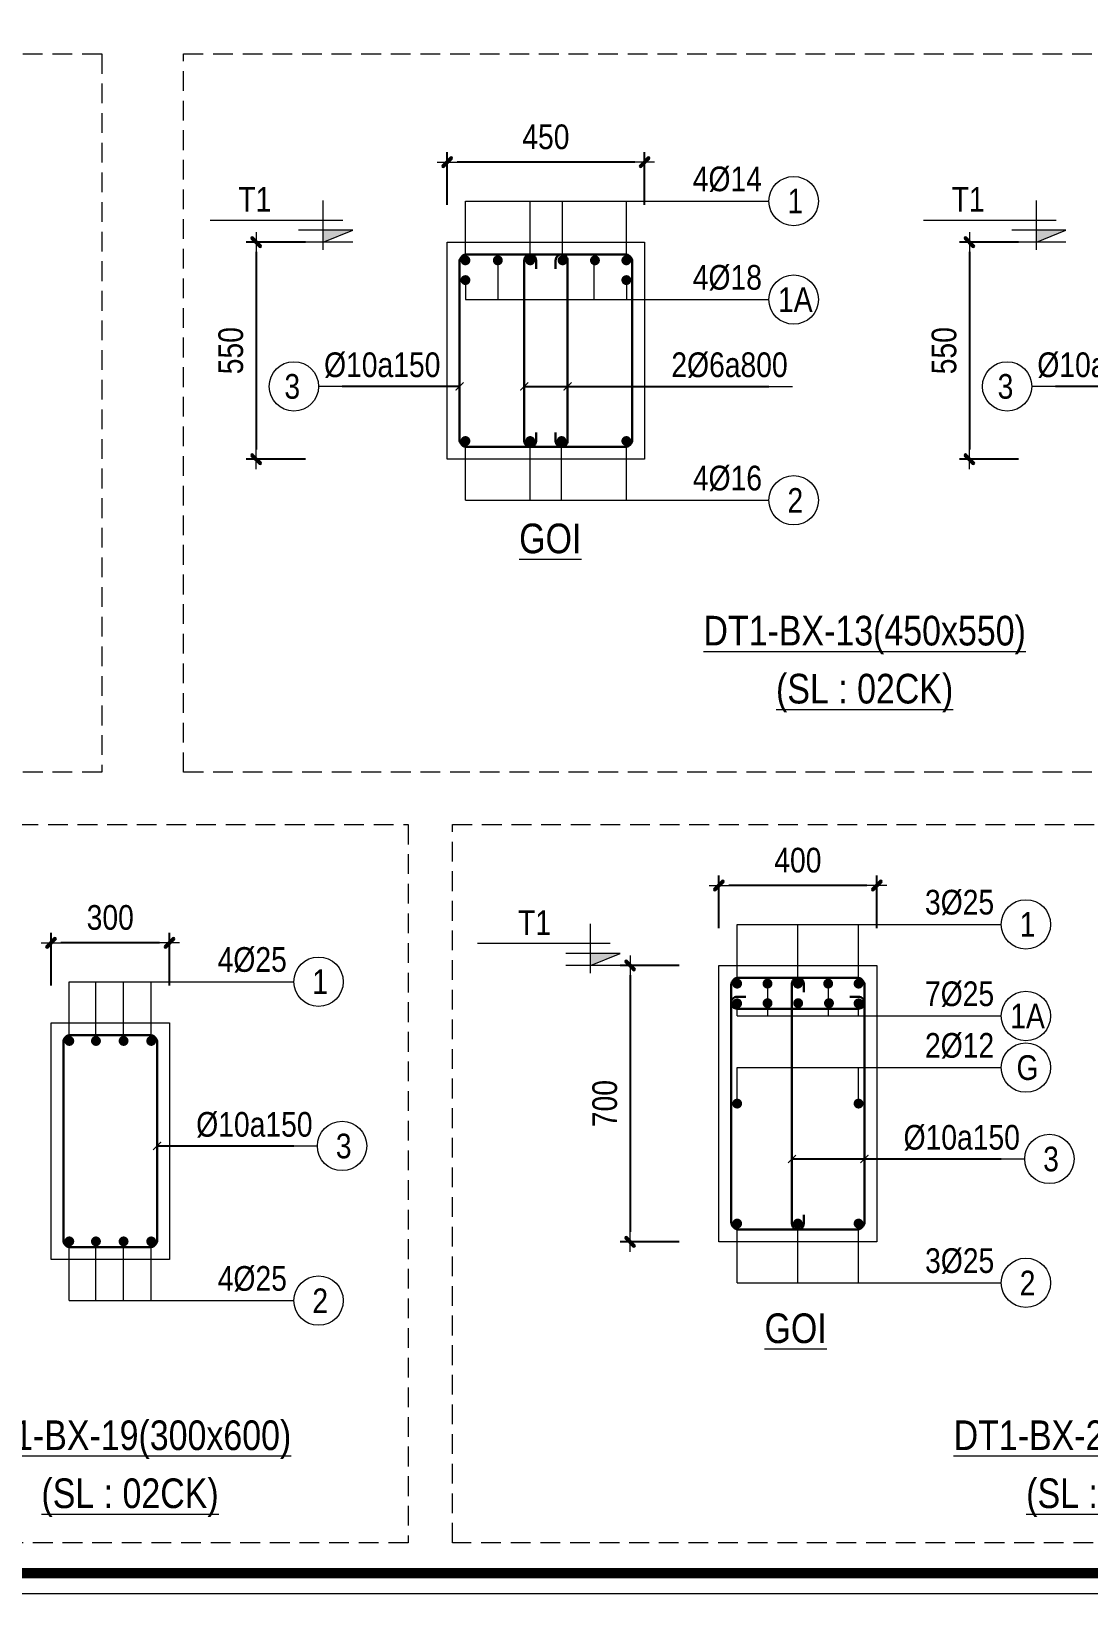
# Model space of a CAD drawing. Header units: millimetres. Extents: x 397144 to 8960116, y 345581 to 674207.
# Drawn here: x 4943490 to 4946168, y 625688 to 629644 of the extents above; entities that cross this region are included whole.
import ezdxf
from ezdxf.enums import TextEntityAlignment as Align
from ezdxf.xclip import XClip

# ---------------------------------------------------------------- set-up
doc = ezdxf.new("R2010")
doc.units = ezdxf.units.MM
doc.header["$XCLIPFRAME"] = 0
doc.header["$PDSIZE"] = -10
doc.linetypes.add('HIDDEN', pattern=[0.375, 0.25, -0.125])
doc.layers.get('0').update_dxf_attribs({"linetype": 'CONTINUOUS'})
doc.layers.get('Defpoints').update_dxf_attribs({"color": 12, "linetype": 'CONTINUOUS'})
for name, color, linetype, lineweight in [('CDAI', 8, 'CONTINUOUS', 30), ('CTHEP', 2, 'CONTINUOUS', 50), ('DBAO', 3, 'CONTINUOUS', 20), ('DGIONG', 4, 'CONTINUOUS', 13), ('KTH', 150, 'CONTINUOUS', 5), ('Net khuat', 8, 'HIDDEN', 13), ('STICK', 1, 'CONTINUOUS', 9), ('TEXT', 7, 'CONTINUOUS', 15)]:
    doc.layers.add(name, color=color, linetype=linetype, lineweight=lineweight)
doc.layers.add('HATCH', color=7, linetype='CONTINUOUS', lineweight=5, true_color=0x2491ff)
doc.styles.add('Star-HelCon', font='VHELVCN_0.TTF')
doc.styles.add('TTP-HelCon', font='VHELVCN_0.TTF')
doc.styles.add('VNI-HELVE-CONDENSE', font='VHELVCN_0.TTF')
doc.dimstyles.new('kc-25', dxfattribs={"dimtxt": 62.5, "dimasz": 20, "dimexe": 20, "dimexo": 50, "dimgap": 25, "dimtad": 3, "dimdec": 0, "dimzin": 0, "dimdsep": 46, "dimtxsty": 'VNI-HELVE-CONDENSE', "dimblk": 'DIM', "dimcen": 2.5, "dimclrd": 256, "dimclre": 154, "dimclrt": 7, "dimaunit": 1, "dimadec": 0, "dimazin": 0, "dimtfac": 1, "dimtdec": 0, "dimtix": 1, "dimtmove": 0, "dimatfit": 3, "dimldrblk": 'DOT', "dimfxl": 1, "dimtolj": 1, "dimtzin": 0, "dimarcsym": 0})
doc.dimstyles.new('TTP-25', dxfattribs={"dimscale": 25, "dimtxt": 2.5, "dimasz": 1, "dimexe": 1, "dimexo": 1, "dimgap": 0.09, "dimtad": 0, "dimdec": 4, "dimrnd": 5, "dimzin": 9, "dimdsep": 46, "dimtxsty": 'TTP-HelCon', "dimblk": 'Stick1', "dimcen": 0.09, "dimdle": 1.5, "dimclrd": 256, "dimclre": 256, "dimclrt": 7, "dimadec": 0, "dimazin": 0, "dimtfac": 1, "dimtdec": 4, "dimtmove": 0, "dimatfit": 3, "dimldrblk": '_ArchTick1', "dimfxl": 1, "dimtvp": 1, "dimtolj": 1, "dimtzin": 0, "dimarcsym": 0})

# ---------------------------------------------------------------- blocks, each defined once
blk = doc.blocks.new('CHG_XX_Khung ten')
blk.add_lwpolyline([(15, 579), (826, 579), (826, 15), (15, 15)], close=True)
at = {"color": 4, "linetype": 'Continuous', "const_width": 1}
blk.add_lwpolyline([(17, 577), (824, 577), (824, 17), (17, 17)], close=True, dxfattribs=at)
blk = doc.blocks.new('Stick1')
at = {"layer": 'STICK'}
h = blk.add_hatch(color=256, dxfattribs=at)
edge = h.paths.add_edge_path()
edge.add_line((0.3, 0.5), (-0.5, -0.3))
edge.add_arc((-0.4, -0.4), 0.141, 135, 315)
edge.add_line((-0.3, -0.5), (0.5, 0.3))
edge.add_arc((0.4, 0.4), 0.141, 315, 495)
blk.add_line((1, 0), (-1, 0), dxfattribs=at)
blk.add_lwpolyline([(0.3, 0.5), (-0.5, -0.3, 1), (-0.3, -0.5), (0.5, 0.3, 1), (0.3, 0.5, 1)], format="xyb", dxfattribs=at)
blk = doc.blocks.new('*D1134')
at = {"layer": 'Defpoints', "color": 0, "ltscale": 500, "transparency": 16777216}
for p in [(4944543, 629312.6), (4944543, 629179.3), (4945043, 629179.3)]:
    blk.add_point(p, dxfattribs=at)
at = {"layer": 'KTH', "lineweight": -2, "ltscale": 500, "transparency": 16777216}
for p, q in [((4944543, 629204.3), (4944543, 629337.6)), ((4945018, 629312.6), (4944568, 629312.6)), ((4945043, 629204.3), (4945043, 629337.6))]:
    blk.add_line(p, q, dxfattribs=at)
at = {"layer": 'KTH', "lineweight": -2, "ltscale": 500, "transparency": 16777216, "xscale": 25, "yscale": 25, "zscale": 25, "rotation": 180}
blk.add_blockref('Stick1', (4944543, 629312.6), dxfattribs=at)
at = {"layer": 'KTH', "lineweight": -2, "ltscale": 500, "transparency": 16777216, "xscale": 25, "yscale": 25, "zscale": 25}
blk.add_blockref('Stick1', (4945043, 629312.6), dxfattribs=at)
at = {"layer": 'KTH', "color": 7, "ltscale": 500, "transparency": 16777216, "insert": (4944793, 629376.4), "char_height": 62.5, "attachment_point": 5, "style": 'TTP-HelCon'}
blk.add_mtext('\\A1;450', dxfattribs=at)
blk = doc.blocks.new('_ArchTick1')
at = {"color": 0, "const_width": 3.81}
blk.add_lwpolyline([(-12.7, -12.7), (12.7, 12.7)], dxfattribs=at)
blk = doc.blocks.new('*D1135')
at = {"layer": 'Defpoints', "color": 0, "ltscale": 500, "transparency": 16777216}
for p in [(4944209, 629110.3), (4944059.2, 628560.3), (4944209, 628560.3)]:
    blk.add_point(p, dxfattribs=at)
at = {"layer": 'KTH', "lineweight": -2, "ltscale": 500, "transparency": 16777216}
for p, q in [((4944184, 629110.3), (4944034.2, 629110.3)), ((4944059.2, 629085.3), (4944059.2, 628585.3)), ((4944184, 628560.3), (4944034.2, 628560.3))]:
    blk.add_line(p, q, dxfattribs=at)
at = {"layer": 'KTH', "lineweight": -2, "ltscale": 500, "transparency": 16777216, "xscale": 25, "yscale": 25, "zscale": 25}
for p, rotation in [((4944059.2, 629110.3), 90), ((4944059.2, 628560.3), 270)]:
    blk.add_blockref('Stick1', p, dxfattribs=dict(at, rotation=rotation))
at = {"layer": 'KTH', "color": 7, "ltscale": 500, "transparency": 16777216, "insert": (4943995.3, 628835.3), "char_height": 62.5, "attachment_point": 5, "rotation": 90, "style": 'TTP-HelCon'}
blk.add_mtext('\\A1;550', dxfattribs=at)
blk = doc.blocks.new('CODE')
at = {"layer": 'DBAO'}
for p, q in [((-62.5, -20), (-62.5, 105)), ((-112.5, 55), (223.6, 55)), ((-62.5, 0), (-137.5, 30)), ((-137.5, 30), (0, 30)), ((-137.5, 0), (0, 0))]:
    blk.add_line(p, q, dxfattribs=at)
at = {"layer": 'HATCH', "color": 1}
blk.add_solid([(-62.5, 0), (-137.5, 30), (-62.5, 30)], dxfattribs=at)
blk = doc.blocks.new('DIM')
h = blk.add_hatch(color=1)
h.paths.add_polyline_path([(0.49, 0.29, 1), (0.29, 0.49), (-0.19, 0), (0.19, 0)])
h.paths.add_polyline_path([(0.19, 0), (-0.19, 0), (-0.49, -0.29, 1), (-0.29, -0.49)])
at = {"color": 9}
for p, q in [((-0.19, 0), (-1.5, 0)), ((0.19, 0), (1.5, 0))]:
    blk.add_line(p, q, dxfattribs=at)
at = {"color": 1}
for p, q in [((-0.49, -0.29), (0.29, 0.49)), ((-0.29, -0.49), (0.49, 0.29)), ((-0.19, 0), (0.19, 0))]:
    blk.add_line(p, q, dxfattribs=at)
blk.add_arc((-0.39, -0.39), 0.138, 135, 315, dxfattribs=at)
blk = doc.blocks.new('*D1133')
at = {"layer": 'Defpoints', "color": 0, "ltscale": 500, "transparency": 16777216}
for p in [(4946015.2, 629110.3), (4945865.4, 628560.3), (4946015.2, 628560.3)]:
    blk.add_point(p, dxfattribs=at)
at = {"layer": 'KTH', "lineweight": -2, "ltscale": 500, "transparency": 16777216}
for p, q in [((4945990.2, 629110.3), (4945840.4, 629110.3)), ((4945865.4, 629085.3), (4945865.4, 628585.3)), ((4945990.2, 628560.3), (4945840.4, 628560.3))]:
    blk.add_line(p, q, dxfattribs=at)
at = {"layer": 'KTH', "lineweight": -2, "ltscale": 500, "transparency": 16777216, "xscale": 25, "yscale": 25, "zscale": 25}
for p, rotation in [((4945865.4, 629110.3), 90), ((4945865.4, 628560.3), 270)]:
    blk.add_blockref('Stick1', p, dxfattribs=dict(at, rotation=rotation))
at = {"layer": 'KTH', "color": 7, "ltscale": 500, "transparency": 16777216, "insert": (4945801.5, 628835.3), "char_height": 62.5, "attachment_point": 5, "rotation": 90, "style": 'TTP-HelCon'}
blk.add_mtext('\\A1;550', dxfattribs=at)
blk = doc.blocks.new('*D1141')
at = {"layer": 'Defpoints', "color": 0, "ltscale": 500, "transparency": 16777216}
for p in [(4945231.1, 627481.2), (4945231.1, 627348), (4945631.1, 627348)]:
    blk.add_point(p, dxfattribs=at)
at = {"layer": 'KTH', "lineweight": -2, "ltscale": 500, "transparency": 16777216}
for p, q in [((4945231.1, 627373), (4945231.1, 627506.2)), ((4945631.1, 627373), (4945631.1, 627506.2)), ((4945606.1, 627481.2), (4945256.1, 627481.2))]:
    blk.add_line(p, q, dxfattribs=at)
at = {"layer": 'KTH', "lineweight": -2, "ltscale": 500, "transparency": 16777216, "xscale": 25, "yscale": 25, "zscale": 25, "rotation": 180}
blk.add_blockref('Stick1', (4945231.1, 627481.2), dxfattribs=at)
at = {"layer": 'KTH', "lineweight": -2, "ltscale": 500, "transparency": 16777216, "xscale": 25, "yscale": 25, "zscale": 25}
blk.add_blockref('Stick1', (4945631.1, 627481.2), dxfattribs=at)
at = {"layer": 'KTH', "color": 7, "ltscale": 500, "transparency": 16777216, "insert": (4945431.1, 627545), "char_height": 62.5, "attachment_point": 5, "style": 'TTP-HelCon'}
blk.add_mtext('\\A1;400', dxfattribs=at)
blk = doc.blocks.new('*D1142')
at = {"layer": 'Defpoints', "color": 0, "ltscale": 500, "transparency": 16777216}
for p in [(4945155.9, 627279), (4945006.1, 626579), (4945155.9, 626579)]:
    blk.add_point(p, dxfattribs=at)
at = {"layer": 'KTH', "lineweight": -2, "ltscale": 500, "transparency": 16777216}
for p, q in [((4945130.9, 627279), (4944981.1, 627279)), ((4945006.1, 627254), (4945006.1, 626604)), ((4945130.9, 626579), (4944981.1, 626579))]:
    blk.add_line(p, q, dxfattribs=at)
at = {"layer": 'KTH', "lineweight": -2, "ltscale": 500, "transparency": 16777216, "xscale": 25, "yscale": 25, "zscale": 25}
for p, rotation in [((4945006.1, 627279), 90), ((4945006.1, 626579), 270)]:
    blk.add_blockref('Stick1', p, dxfattribs=dict(at, rotation=rotation))
at = {"layer": 'KTH', "color": 7, "ltscale": 500, "transparency": 16777216, "insert": (4944942.3, 626929), "char_height": 62.5, "attachment_point": 5, "rotation": 90, "style": 'TTP-HelCon'}
blk.add_mtext('\\A1;700', dxfattribs=at)
blk = doc.blocks.new('BY-18')
at = {"layer": 'CTHEP'}
blk.add_line((5138019.31863, 546695.82682), (5214372.22878, 546695.77869), dxfattribs=at)
at = {"layer": 'Net khuat', "ltscale": 200}
blk.add_lwpolyline([(5137835.59357, 546343.84194), (5137835.59357, 546343.84194), (5138435.59357, 546343.84194), (5138435.59357, 546813.84194), (5214585.59357, 546813.84194)], dxfattribs=at)
blk = doc.blocks.new('*D2286')
at = {"layer": 'Defpoints', "color": 0, "ltscale": 500, "transparency": 16777216}
for p in [(4943539.8, 627336.1), (4943539.8, 627202.8), (4943839.8, 627202.8)]:
    blk.add_point(p, dxfattribs=at)
at = {"layer": 'KTH', "lineweight": -2, "ltscale": 500, "transparency": 16777216}
for p, q in [((4943539.8, 627227.8), (4943539.8, 627361.1)), ((4943814.8, 627336.1), (4943564.8, 627336.1)), ((4943839.8, 627227.8), (4943839.8, 627361.1))]:
    blk.add_line(p, q, dxfattribs=at)
at = {"layer": 'KTH', "lineweight": -2, "ltscale": 500, "transparency": 16777216, "xscale": 25, "yscale": 25, "zscale": 25, "rotation": 180}
blk.add_blockref('Stick1', (4943539.8, 627336.1), dxfattribs=at)
at = {"layer": 'KTH', "lineweight": -2, "ltscale": 500, "transparency": 16777216, "xscale": 25, "yscale": 25, "zscale": 25}
blk.add_blockref('Stick1', (4943839.8, 627336.1), dxfattribs=at)
at = {"layer": 'KTH', "color": 7, "ltscale": 500, "transparency": 16777216, "insert": (4943689.8, 627399.9), "char_height": 62.5, "attachment_point": 5, "style": 'TTP-HelCon'}
blk.add_mtext('\\A1;300', dxfattribs=at)

msp = doc.modelspace()

# ---------------------------------------------------------------- block references
at = {"layer": 'CDAI'}
ref = msp.add_blockref('BY-18', (-202263.751, 82747.25908), dxfattribs=at)
XClip(ref).set_block_clipping_path([(5200199.5271096909, 545344.4644517149), (5214738.8086302299, 547704.4349580166)])
at = {"layer": 'KTH', "ltscale": 0.8, "xscale": 25.92478421702978, "yscale": 25.92478421702978, "zscale": 25.92478421702978}
msp.add_blockref('CHG_XX_Khung ten', (4931850.59969, 625299.06132), dxfattribs=at)

# ---------------------------------------------------------------- next in the draw order: linework, layer by layer
at = {"layer": 'CDAI'}
for points in [[(4944593.00907, 629079.05343), (4944993.00907, 629079.05343, -0.4142135624), (4945011.75907, 629060.30343), (4945011.75907, 628610.30343, -0.4142135624), (4944993.00907, 628591.55343), (4944593.00907, 628591.55343, -0.4142135624), (4944574.25907, 628610.30343), (4944574.25907, 629060.30343, -0.4142135624)], [(4945281.077, 627247.7092), (4945581.077, 627247.7092, -0.4142135624), (4945599.827, 627228.9592), (4945599.827, 626628.9592, -0.4142135624), (4945581.077, 626610.2092), (4945281.077, 626610.2092, -0.4142135624), (4945262.327, 626628.9592), (4945262.327, 627228.9592, -0.4142135624)], [(4943589.82612, 627102.57424), (4943789.82612, 627102.57424, -0.4142135624), (4943808.57612, 627083.82424), (4943808.57612, 626583.82424, -0.4142135624), (4943789.82612, 626565.07424), (4943589.82612, 626565.07424, -0.4142135624), (4943571.07612, 626583.82424), (4943571.07612, 627083.82424, -0.4142135624)]]:
    msp.add_lwpolyline(points, format="xyb", close=True, dxfattribs=at)
for points in [[(4944768.25907, 629042.13344), (4944768.25907, 629064.05343, 0.4142135624), (4944753.25907, 629079.05343), (4944753.25907, 629079.05343, 0.4142135624), (4944738.25907, 629064.05343), (4944738.25907, 628606.55343, 0.4142135624), (4944753.25907, 628591.55343), (4944753.25907, 628591.55343, 0.4142135624), (4944768.25907, 628606.55343), (4944768.25907, 628628.47342)], [(4944817.75907, 629042.13344), (4944817.75907, 629064.05343, -0.4142135624), (4944832.75907, 629079.05343), (4944832.75907, 629079.05343, -0.4142135624), (4944847.75907, 629064.05343), (4944847.75907, 628606.55343, -0.4142135624), (4944832.75907, 628591.55343), (4944832.75907, 628591.55343, -0.4142135624), (4944817.75907, 628606.55343), (4944817.75907, 628628.47342)], [(4945446.077, 627210.7892), (4945446.077, 627232.7092, 0.4142135624), (4945431.077, 627247.7092), (4945431.077, 627247.7092, 0.4142135624), (4945416.077, 627232.7092), (4945416.077, 626625.2092, 0.4142135624), (4945431.077, 626610.2092), (4945431.077, 626610.2092, 0.4142135624), (4945446.077, 626625.2092), (4945446.077, 626647.12919)], [(4945299.03257, 627199.20681), (4945277.11258, 627199.20681, 0.4142135624), (4945262.11258, 627184.20681), (4945262.11258, 627184.20681, 0.4142135624), (4945277.11258, 627169.20681), (4945584.61258, 627169.20681, 0.4142135624), (4945599.61258, 627184.20681), (4945599.61258, 627184.20681, 0.4142135624), (4945584.61258, 627199.20681), (4945562.69259, 627199.20681)]]:
    msp.add_lwpolyline(points, format="xyb", dxfattribs=at)
at = {"layer": 'CTHEP', "const_width": 12.5}
for points in [[(4944583.00907, 629064.05343, 1), (4944595.50907, 629064.05343, 1)], [(4944665.00907, 629064.05343, 1), (4944677.50907, 629064.05343, 1)], [(4944747.00907, 629064.05343, 1), (4944759.50907, 629064.05343, 1)], [(4944829.00907, 629064.05343, 1), (4944841.50907, 629064.05343, 1)], [(4944911.00907, 629064.05343, 1), (4944923.50907, 629064.05343, 1)], [(4944990.50907, 629064.05343, 1), (4945003.00907, 629064.05343, 1)], [(4944583.00907, 629014.05343, 1), (4944595.50907, 629014.05343, 1)], [(4944990.50907, 629014.05343, 1), (4945003.00907, 629014.05343, 1)], [(4944583.00907, 628606.55343, 1), (4944595.50907, 628606.55343, 1)], [(4944747.00907, 628606.55343, 1), (4944759.50907, 628606.55343, 1)], [(4944826.50907, 628606.55343, 1), (4944839.00907, 628606.55343, 1)], [(4944990.50907, 628606.55343, 1), (4945003.00907, 628606.55343, 1)], [(4945271.077, 627232.7092, 1), (4945283.577, 627232.7092, 1)], [(4945347.952, 627232.7092, 1), (4945360.452, 627232.7092, 1)], [(4945424.827, 627232.7092, 1), (4945437.327, 627232.7092, 1)], [(4945514.202, 627232.7092, -1), (4945501.702, 627232.7092, -1)], [(4945578.577, 627232.7092, 1), (4945591.077, 627232.7092, 1)], [(4945271.077, 627182.7092, 1), (4945283.577, 627182.7092, 1)], [(4945348.06803, 627183.27264, 1), (4945360.56803, 627183.27264, 1)], [(4945425.639, 627183.27264, 1), (4945438.139, 627183.27264, 1)], [(4945503.68633, 627183.27264, 1), (4945516.18633, 627183.27264, 1)], [(4945578.577, 627182.7092, 1), (4945591.077, 627182.7092, 1)], [(4943579.82612, 627087.57424, 1), (4943592.32612, 627087.57424, 1)], [(4943647.32612, 627087.57424, 1), (4943659.82612, 627087.57424, 1)], [(4943717.32612, 627087.57424, 1), (4943729.82612, 627087.57424, 1)], [(4943787.32612, 627087.57424, 1), (4943799.82612, 627087.57424, 1)], [(4945271.077, 626928.9592, 1), (4945283.577, 626928.9592, 1)], [(4945578.577, 626928.9592, 1), (4945591.077, 626928.9592, 1)], [(4945271.077, 626625.2092, 1), (4945283.577, 626625.2092, 1)], [(4945424.827, 626625.2092, 1), (4945437.327, 626625.2092, 1)], [(4945578.577, 626625.2092, 1), (4945591.077, 626625.2092, 1)], [(4943579.82612, 626580.07424, 1), (4943592.32612, 626580.07424, 1)], [(4943647.32612, 626580.07424, 1), (4943659.82612, 626580.07424, 1)], [(4943717.32612, 626580.07424, 1), (4943729.82612, 626580.07424, 1)], [(4943787.32612, 626580.07424, 1), (4943799.82612, 626580.07424, 1)]]:
    msp.add_lwpolyline(points, format="xyb", close=True, dxfattribs=at)
at = {"layer": 'DBAO', "flags": 128}
for points in [[(4945043.00907, 629110.30343), (4945043.00907, 628560.30343), (4944543.00907, 628560.30343), (4944543.00907, 629110.30343)], [(4944543.00907, 629110.30343), (4945043.00907, 629110.30343)], [(4945631.077, 627278.9592), (4945631.077, 626578.9592), (4945231.077, 626578.9592), (4945231.077, 627278.9592)], [(4945231.077, 627278.9592), (4945631.077, 627278.9592)], [(4943839.82612, 627133.82424), (4943839.82612, 626533.82424), (4943539.82612, 626533.82424), (4943539.82612, 627133.82424)], [(4943539.82612, 627133.82424), (4943839.82612, 627133.82424)]]:
    msp.add_lwpolyline(points, dxfattribs=at)
at = {"layer": 'DGIONG'}
for p, q in [((4944589.25907, 629064.05343), (4944589.25907, 629214.05343)), ((4944589.25907, 629214.05343), (4945358.00907, 629214.05343)), ((4944753.25907, 629064.05343), (4944753.25907, 629214.05343)), ((4944835.25907, 629064.05343), (4944835.25907, 629214.05343)), ((4944996.75907, 629064.05343), (4944996.75907, 629214.05343)), ((4944671.25907, 629064.05343), (4944671.25907, 628964.76272)), ((4944914.75907, 629064.05343), (4944914.75907, 628964.76272)), ((4944589.25907, 629014.05343), (4944589.25907, 628964.76272)), ((4944996.75907, 629014.05343), (4944996.75907, 628964.76272)), ((4944589.25907, 628964.76272), (4945358.00907, 628964.76272)), ((4944574.25907, 628744.92089), (4944217.33856, 628744.92089)), ((4944738.25907, 628744.92089), (4945314.50907, 628744.92089)), ((4945011.75907, 628744.92089), (4945417.50907, 628744.92089)), ((4946380.4733, 628744.92089), (4946023.55279, 628744.92089)), ((4944589.25907, 628456.55343), (4944589.25907, 628606.55343)), ((4944753.25907, 628456.55343), (4944753.25907, 628606.55343)), ((4944832.75907, 628456.55343), (4944832.75907, 628606.55343)), ((4944996.75907, 628456.55343), (4944996.75907, 628606.55343)), ((4944589.25907, 628456.55343), (4945358.00907, 628456.55343)), ((4945277.327, 627232.7092), (4945277.327, 627382.7092)), ((4945277.327, 627382.7092), (4945946.077, 627382.7092)), ((4945431.077, 627232.7092), (4945431.077, 627382.7092)), ((4945584.827, 627232.7092), (4945584.827, 627382.7092)), ((4943586.07612, 627087.57424), (4943586.07612, 627237.57424)), ((4943586.07612, 627237.57424), (4944154.82612, 627237.57424)), ((4943653.57612, 627087.57424), (4943653.57612, 627237.57424)), ((4943723.57612, 627087.57424), (4943723.57612, 627237.57424)), ((4943793.57612, 627087.57424), (4943793.57612, 627237.57424)), ((4945354.202, 627232.7092), (4945354.202, 627150.78616)), ((4945507.952, 627232.7092), (4945507.952, 627150.78616)), ((4945277.327, 627150.78616), (4945277.327, 627182.7092)), ((4945584.827, 627150.78616), (4945584.827, 627182.7092)), ((4945277.327, 627150.78616), (4945946.077, 627150.78616)), ((4945277.327, 626928.9592), (4945277.327, 627020.11684)), ((4945277.327, 627020.11684), (4945946.077, 627020.11684)), ((4945584.827, 626928.9592), (4945584.827, 627020.11684)), ((4943808.57612, 626821.66292), (4944214.32612, 626821.66292)), ((4945599.827, 626788.81747), (4946005.577, 626788.81747)), ((4945277.327, 626475.2092), (4945277.327, 626625.2092)), ((4945431.077, 626475.2092), (4945431.077, 626625.2092)), ((4945584.827, 626475.2092), (4945584.827, 626625.2092)), ((4943586.07612, 626430.07424), (4943586.07612, 626580.07424)), ((4943653.57612, 626430.07424), (4943653.57612, 626580.07424)), ((4943723.57612, 626430.07424), (4943723.57612, 626580.07424)), ((4943793.57612, 626430.07424), (4943793.57612, 626580.07424)), ((4945277.327, 626475.2092), (4945946.077, 626475.2092)), ((4943586.07612, 626430.07424), (4944154.82612, 626430.07424))]:
    msp.add_line(p, q, dxfattribs=at)
for centre in [(4945420.50907, 629214.05343), (4945420.50907, 628964.76272), (4944154.83856, 628744.92089), (4945961.05279, 628744.92089), (4945420.50907, 628456.55343), (4946008.577, 627382.7092), (4944217.32612, 627237.57424), (4946008.577, 627150.78616), (4946008.577, 627020.11684), (4944276.82612, 626821.66292), (4946068.077, 626788.81747), (4946008.577, 626475.2092), (4944217.32612, 626430.07424)]:
    msp.add_circle(centre, 62.5, dxfattribs=at)
at = {"layer": 'Net khuat', "ltscale": 200}
for points in [[(4940018.61133, 629586.60483), (4943668.79191, 629586.60483), (4943668.79191, 627768.31268), (4940018.61133, 627768.31268)], [(4943875.46113, 629586.60483), (4947525.64171, 629586.60483), (4947525.64171, 627768.31268), (4943875.46113, 627768.31268)], [(4942782.25774, 627635.39017), (4944444.19338, 627635.39017), (4944444.19338, 625817.09802), (4942782.25774, 625817.09802)], [(4944556.20936, 627635.39017), (4947829.13723, 627635.39017), (4947829.13723, 625817.09802), (4944556.20936, 625817.09802)]]:
    msp.add_lwpolyline(points, close=True, dxfattribs=at)

# ---------------------------------------------------------------- next in the draw order: block references
at = {"layer": 'KTH', "linetype": 'Continuous', "xscale": -1}
for p in [(4944166.34596, 629110.30343), (4945972.56019, 629110.30343), (4944843.59045, 627278.9592)]:
    msp.add_blockref('CODE', p, dxfattribs=at)

# ---------------------------------------------------------------- next in the draw order: texts
at = {"layer": 'TEXT', "style": 'TTP-HelCon'}
for s, height, p in [('4Þ14', 62.5, (4945252.50907, 629239.05343)), ('4Þ18', 62.5, (4945252.50907, 628989.76272)), ('Þ10a150', 62.5, (4944378.58856, 628768.42089)), ('2Þ6a800', 62.5, (4945258.00907, 628768.42089)), ('Þ10a200', 62.5, (4946184.80279, 628768.42089)), ('4Þ16', 62.5, (4945252.77441, 628481.55343)), ('%%UGOI', 75, (4944804.09715, 628322.40014)), ('%%UDT1-BX-13(450x550)', 75, (4945600.22835, 628088.97139)), ('%%U(SL : 02CK)', 75, (4945600.22835, 627942.0768)), ('3Þ25', 62.5, (4945840.577, 627407.7092)), ('4Þ25', 62.5, (4944049.32612, 627262.57424)), ('7Þ25', 62.5, (4945840.577, 627175.78616)), ('2Þ12', 62.5, (4945840.577, 627045.11684)), ('Þ10a150', 62.5, (4944054.82612, 626845.16292)), ('Þ10a150', 62.5, (4945846.077, 626812.31747)), ('3Þ25', 62.5, (4945840.84234, 626500.2092)), ('4Þ25', 62.5, (4944049.59146, 626455.07424)), ('%%UGOI', 75, (4945425.35066, 626322.65673)), ('%%UDT1-BX-19(300x600)', 75, (4943739.99669, 626051.74691)), ('%%UDT1-BX-20(400x700)', 75, (4946233.82498, 626051.74691)), ('%%U(SL : 02CK)', 75, (4943739.99669, 625904.85231)), ('%%U(SL : 01CK)', 75, (4946233.82498, 625904.85231))]:
    msp.add_text(s, height=height, dxfattribs=at).set_placement(p, align=Align.CENTER)
for p in [(4944177.39725, 629187.29842), (4945983.61148, 629187.29842), (4944885.85712, 627355.95419)]:
    msp.add_text('T1    ', height=62.5, dxfattribs=at).set_placement(p, align=Align.RIGHT)
at = {"layer": 'TEXT', "style": 'Star-HelCon'}
for s, p in [('1', (4945424.67574, 629214.05343)), ('1A', (4945424.67574, 628964.76272)), ('3', (4944150.67189, 628744.92089)), ('3', (4945956.88612, 628744.92089)), ('2', (4945424.67574, 628456.55343)), ('1', (4946012.74367, 627382.7092)), ('1', (4944221.49279, 627237.57424)), ('1A', (4946012.74367, 627150.78616)), ('G', (4946012.74367, 627020.11684)), ('3', (4944280.99279, 626821.66292)), ('3', (4946072.24367, 626788.81747)), ('2', (4946012.74367, 626475.2092)), ('2', (4944221.49279, 626430.07424))]:
    msp.add_text(s, height=62.5, dxfattribs=at).set_placement(p, align=Align.MIDDLE)

# ---------------------------------------------------------------- next in the draw order: dimensions: what is measured, and where the dimension line sits
at = {"layer": 'KTH', "ltscale": 500}
dim = msp.add_linear_dim(base=(4944543.00907, 629312.55343), p1=(4945043.00907, 629179.31538), p2=(4944543.00907, 629179.31538), text='450', dimstyle='TTP-25', override={"dimtxsty": 'TTP-HelCon'}, dxfattribs=at)
dim.commit()
dim.dimension.update_dxf_attribs({"geometry": '*D1134', "text_midpoint": (4944793.00907, 629376.38676)})
for base, p1, p2, picture, middle in [((4944059.16135, 628560.30343), (4944208.99416, 629110.30343), (4944208.99416, 628560.30343), '*D1135', (4943995.32801, 628835.30343)), ((4945865.37557, 628560.30343), (4946015.20839, 629110.30343), (4946015.20839, 628560.30343), '*D1133', (4945801.54224, 628835.30343)), ((4945006.09045, 626578.9592), (4945155.92326, 627278.9592), (4945155.92326, 626578.9592), '*D1142', (4944942.25712, 626928.9592))]:
    dim = msp.add_linear_dim(base=base, p1=p1, p2=p2, angle=90, dimstyle='TTP-25', override={"dimtxsty": 'TTP-HelCon'}, dxfattribs=at)
    dim.commit()
    dim.dimension.update_dxf_attribs({"geometry": picture, "text_midpoint": middle})
for base, p1, p2, picture, middle in [((4945231.077, 627481.2092), (4945631.077, 627347.97114), (4945231.077, 627347.97114), '*D1141', (4945431.077, 627545.04253)), ((4943539.82612, 627336.07424), (4943839.82612, 627202.83619), (4943539.82612, 627202.83619), '*D2286', (4943689.82612, 627399.90758))]:
    dim = msp.add_linear_dim(base=base, p1=p1, p2=p2, dimstyle='TTP-25', override={"dimtxsty": 'TTP-HelCon'}, dxfattribs=at)
    dim.commit()
    dim.dimension.update_dxf_attribs({"geometry": picture, "text_midpoint": middle})

# ---------------------------------------------------------------- next in the draw order: leaders
at = {"layer": 'DGIONG'}
for points in [[(4944574.25907, 628744.92089), (4944277.15811, 628744.92089)], [(4944738.25907, 628744.92089), (4945254.68952, 628744.92089)], [(4944847.75907, 628744.92089), (4945357.68952, 628744.92089)], [(4946380.4733, 628744.92089), (4946083.37234, 628744.92089)], [(4943808.57612, 626821.66292), (4944154.50657, 626821.66292)], [(4945416.077, 626788.81747), (4945762.00745, 626788.81747)], [(4945599.827, 626788.81747), (4945945.75745, 626788.81747)]]:
    msp.add_leader(points, dimstyle='kc-25', override={"dimtad": 0, "dimldrblk": 'ArchTick', "dimfxl": 100, "dimarcsym": 1}, dxfattribs=at)

doc.saveas('drawing.dxf')
